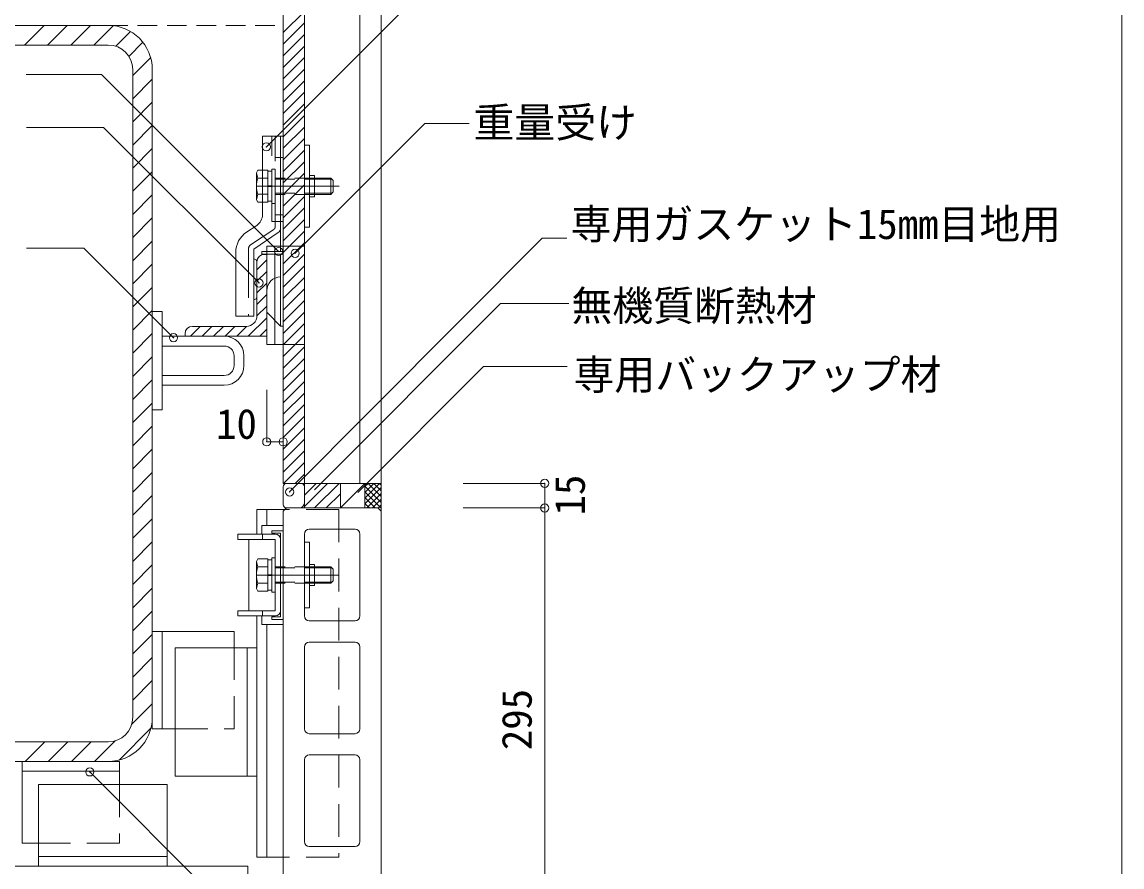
# Model space of a CAD drawing. Units: millimetres, scale not verified. Extents: x -1987 to 1973, y -1442 to 1366.
# Drawn here: x 1301 to 1973, y 323 to 840 of the extents above; entities that cross this region are included whole.
import ezdxf
from ezdxf.enums import TextEntityAlignment as Align

# ---------------------------------------------------------------- set-up
doc = ezdxf.new("R2010")
doc.units = ezdxf.units.MM
doc.header["$LTSCALE"] = 10
doc.header["$PDMODE"] = 32
doc.header["$PDSIZE"] = 5
for name, pattern in [('CHAIN1', [8, 5, -1, 1, -1]), ('DASHED1', [1.8, 1.2, -0.6]), ('DASHED2', [3, 2, -1]), ('DASHED3', [4, 3, -1])]:
    doc.linetypes.add(name, pattern=pattern)
for name, color, linetype, lineweight in [('0-0_メ__ス', 2, 'Continuous', 18), ('0-1_躯体', 7, 'Continuous', 18), ('0-2_金物', 2, 'Continuous', 18), ('0-3_鋼材', 3, 'Continuous', 18), ('0-4_その他部材', 7, 'Continuous', 18), ('0-9_部材名__寸法', 7, 'Continuous', 18), ('A-0', 6, 'Continuous', 18)]:
    doc.layers.add(name, color=color, linetype=linetype, lineweight=lineweight)
doc.styles.add('ＭＳ ゴシック', font='')
doc.styles.get('ＭＳ ゴシック').set_extended_font_data('MS Gothic')

msp = doc.modelspace()

# ---------------------------------------------------------------- linework, layer by layer
at = {"layer": '0-0_メ__ス'}
for p, q in [((1460.49, 987.97), (1460.49, 557.97)), ((1473.49, 987.97), (1473.49, 557.91)), ((1507.5, 987.97), (1507.5, 557.97)), ((1520.49, 987.97), (1520.49, 557.97)), ((1520.49, 557.97), (1460.49, 557.97)), ((1462.49, 542.97), (1460.49, 540.97)), ((1460.49, 540.97), (1460.49, 317.97)), ((1518.49, 542.97), (1462.34, 542.97)), ((1518.49, 542.97), (1520.49, 540.97)), ((1520.49, 540.97), (1520.49, 257.97)), ((1473.49, 526.97), (1473.49, 476.97)), ((1476.49, 529.97), (1504.49, 529.97)), ((1507.5, 526.97), (1507.5, 476.97)), ((1504.49, 473.97), (1476.49, 473.97)), ((1473.49, 407.97), (1473.49, 457.97)), ((1504.49, 460.97), (1476.49, 460.97)), ((1507.5, 407.97), (1507.5, 457.97)), ((1476.49, 404.97), (1504.49, 404.97)), ((1504.49, 391.97), (1476.49, 391.97)), ((1473.49, 338.97), (1473.49, 388.97)), ((1507.5, 338.97), (1507.5, 388.97)), ((1476.49, 335.97), (1504.49, 335.97))]:
    msp.add_line(p, q, dxfattribs=at)
at = {"layer": '0-0_メ__ス', "color": 7}
msp.add_line((1473.49, 563.7), (1467.76, 557.97), dxfattribs=at)
at = {"layer": '0-0_メ__ス'}
for centre, start, end in [((1476.49, 526.97), 90, 180), ((1504.49, 526.97), 0, 90), ((1476.49, 476.97), 180, 270), ((1504.49, 476.97), 270, 0), ((1476.49, 457.97), 90, 180), ((1504.49, 457.97), 0, 90), ((1476.49, 407.97), 180, 270), ((1504.49, 407.97), 270, 0), ((1476.49, 388.97), 90, 180), ((1504.49, 388.97), 0, 90), ((1476.49, 338.97), 180, 270), ((1504.49, 338.97), 270, 0)]:
    msp.add_arc(centre, 3, start, end, dxfattribs=at)
at = {"layer": '0-1_躯体', "color": 3}
for p, q in [((1353.49, 837.97), (957.49, 837.97)), ((1353.49, 825.97), (957.49, 825.97)), ((1368.49, 414.97), (1368.49, 810.97)), ((1380.49, 414.97), (1380.49, 810.97)), ((1380.49, 662.97), (1380.49, 602.97)), ((957.49, 399.97), (1353.49, 399.97)), ((957.49, 387.97), (1353.49, 387.97))]:
    msp.add_line(p, q, dxfattribs=at)
at = {"layer": '0-1_躯体'}
for p, q in [((1302.36, 825.97), (1314.36, 837.97)), ((1316.51, 825.97), (1328.51, 837.97)), ((1330.65, 825.97), (1342.65, 837.97)), ((1344.79, 825.97), (1356.61, 837.79)), ((1358.18, 825.22), (1367.2, 834.23)), ((1366.14, 819.03), (1374.74, 827.63)), ((1368.49, 807.24), (1379.5, 818.24)), ((1368.49, 793.1), (1380.49, 805.1)), ((1368.49, 778.96), (1380.49, 790.96)), ((1368.49, 764.82), (1380.49, 776.82)), ((1368.49, 750.68), (1380.49, 762.68)), ((1368.49, 736.53), (1380.49, 748.53)), ((1368.49, 722.39), (1380.49, 734.39)), ((1368.49, 708.25), (1380.49, 720.25)), ((1368.49, 694.11), (1380.49, 706.11)), ((1368.49, 679.96), (1380.49, 691.96)), ((1368.49, 665.82), (1380.49, 677.82)), ((1368.49, 651.68), (1380.49, 663.68)), ((1368.49, 637.54), (1380.49, 649.54)), ((1368.49, 623.4), (1380.49, 635.4)), ((1368.49, 609.25), (1380.49, 621.25)), ((1368.49, 595.11), (1380.49, 607.11)), ((1368.49, 580.97), (1380.49, 592.97)), ((1368.49, 566.83), (1380.49, 578.83)), ((1368.49, 552.69), (1380.49, 564.69)), ((1368.49, 538.54), (1380.49, 550.54)), ((1368.49, 524.4), (1380.49, 536.4)), ((1368.49, 510.26), (1380.49, 522.26)), ((1368.49, 496.12), (1380.49, 508.12)), ((1368.49, 481.98), (1380.49, 493.98)), ((1368.49, 467.83), (1380.49, 479.83)), ((1368.49, 453.69), (1380.49, 465.69)), ((1368.49, 439.55), (1380.49, 451.55)), ((1368.49, 425.41), (1380.49, 437.41)), ((1367.85, 410.62), (1380.49, 423.26)), ((1360.18, 388.81), (1379.65, 408.28)), ((1302.77, 387.97), (1314.77, 399.97)), ((1316.91, 387.97), (1328.91, 399.97)), ((1331.05, 387.97), (1343.05, 399.97)), ((1345.2, 387.97), (1357.84, 400.61))]:
    msp.add_line(p, q, dxfattribs=at)
at = {"layer": '0-1_躯体', "color": 3}
for centre, radius, start, end in [((1353.49, 810.97), 27, 0, 90), ((1353.49, 810.97), 15, 0, 90), ((1353.49, 414.97), 27, 270, 0), ((1353.49, 414.97), 15, 270, 0)]:
    msp.add_arc(centre, radius, start, end, dxfattribs=at)
at = {"layer": '0-2_金物'}
for p, q in [((1447.9, 722.33), (1447.9, 770.17)), ((1447.9, 770.17), (1458.9, 770.17)), ((1453.49, 770.17), (1460.49, 770.17)), ((1458.9, 713.77), (1458.9, 770.17)), ((1460.49, 654.17), (1460.49, 770.17)), ((1473.5, 714.67), (1473.5, 764.67)), ((1473.5, 764.67), (1476.7, 764.67)), ((1476.7, 714.67), (1476.7, 764.67)), ((1444.19, 747.92), (1445.1, 749.48)), ((1445.02, 744.57), (1444.19, 747.92)), ((1444.19, 747.92), (1444.19, 731.42)), ((1445.1, 749.48), (1447.9, 749.48)), ((1445.02, 744.57), (1447.9, 744.57)), ((1476.7, 746.17), (1479.7, 746.17)), ((1479.7, 733.17), (1479.7, 746.17)), ((1489.69, 744.67), (1479.7, 744.67)), ((1479.7, 743.97), (1490.39, 743.97)), ((1489.69, 744.67), (1489.69, 734.67)), ((1491.19, 743.17), (1489.69, 744.67)), ((1491.19, 743.17), (1491.19, 736.17)), ((1445.02, 734.76), (1444.19, 731.42)), ((1445.02, 734.76), (1447.9, 734.76)), ((1479.7, 735.37), (1490.39, 735.37)), ((1489.69, 734.67), (1479.7, 734.67)), ((1491.19, 736.17), (1489.69, 734.67)), ((1444.19, 731.42), (1445.1, 729.85)), ((1445.1, 729.85), (1447.9, 729.85)), ((1476.7, 733.17), (1479.7, 733.17)), ((1438.17, 711.57), (1444.33, 715.68)), ((1458.9, 699.77), (1458.9, 718.17)), ((1473.5, 714.67), (1476.7, 714.67)), ((1457.56, 711.28), (1442.5, 701.23)), ((1442.5, 660.17), (1442.5, 701.23)), ((1431.5, 699.09), (1431.5, 660.17)), ((1444.5, 693.17), (1444.5, 672.17)), ((1447.5, 698.17), (1460.49, 698.17)), ((1458.9, 654.17), (1458.9, 698.17)), ((1450.49, 675.77), (1450.49, 662.57)), ((1431.5, 660.17), (1442.5, 660.17)), ((1458.9, 654.17), (1450.49, 662.57)), ((1458.9, 654.17), (1460.49, 654.17)), ((1447.49, 532.22), (1460.49, 532.22)), ((1447.49, 532.22), (1447.49, 526.97)), ((1460.49, 532.22), (1460.49, 471.72)), ((1455.69, 526.97), (1432.89, 526.97)), ((1432.89, 523.77), (1432.89, 526.97)), ((1447.89, 523.77), (1447.89, 526.97)), ((1453.49, 529.07), (1460.49, 529.07)), ((1453.49, 529.07), (1453.49, 527.47)), ((1453.49, 527.47), (1458.89, 527.47)), ((1458.89, 527.47), (1458.89, 476.47)), ((1460.49, 529.07), (1460.49, 474.87)), ((1432.89, 523.77), (1455.69, 523.77)), ((1439.49, 523.77), (1439.49, 480.17)), ((1455.69, 480.17), (1455.69, 523.77)), ((1458.89, 523.77), (1458.89, 480.17)), ((1473.49, 521.97), (1476.69, 521.97)), ((1473.49, 481.97), (1473.49, 521.97)), ((1476.69, 481.97), (1476.69, 521.97)), ((1451.19, 511.78), (1451.19, 492.15)), ((1453.69, 512.47), (1455.69, 512.47)), ((1453.69, 512.47), (1453.69, 491.47)), ((1455.69, 512.47), (1455.69, 491.47)), ((1445.02, 506.87), (1444.19, 510.22)), ((1444.19, 510.22), (1444.19, 493.72)), ((1445.02, 506.87), (1451.19, 506.87)), ((1451.19, 511.17), (1453.69, 511.17)), ((1451.19, 511.17), (1451.19, 492.77)), ((1476.69, 508.47), (1479.69, 508.47)), ((1479.69, 495.47), (1479.69, 508.47)), ((1489.69, 506.97), (1479.69, 506.97)), ((1479.69, 506.27), (1490.39, 506.27)), ((1489.69, 506.97), (1489.69, 496.97)), ((1491.19, 505.47), (1489.69, 506.97)), ((1491.19, 505.47), (1491.19, 498.47)), ((1451.19, 502.17), (1453.69, 502.17)), ((1451.19, 501.77), (1453.69, 501.77)), ((1491.19, 498.47), (1489.69, 496.97)), ((1445.02, 497.06), (1444.19, 493.72)), ((1444.19, 493.72), (1445.1, 492.15)), ((1445.02, 497.06), (1451.19, 497.06)), ((1445.1, 492.15), (1451.19, 492.15)), ((1451.19, 492.77), (1453.69, 492.77)), ((1453.69, 491.47), (1455.69, 491.47)), ((1476.69, 495.47), (1479.69, 495.47)), ((1479.69, 497.67), (1490.39, 497.67)), ((1489.69, 496.97), (1479.69, 496.97)), ((1432.89, 480.17), (1455.69, 480.17)), ((1432.89, 476.97), (1432.89, 480.17)), ((1447.89, 476.97), (1447.89, 480.17)), ((1473.49, 481.97), (1476.69, 481.97)), ((1455.69, 476.97), (1432.89, 476.97)), ((1447.49, 476.97), (1447.49, 471.72)), ((1447.49, 471.72), (1460.49, 471.72)), ((1453.49, 476.47), (1458.89, 476.47)), ((1453.49, 476.47), (1453.49, 474.87)), ((1453.49, 474.87), (1460.49, 474.87))]:
    msp.add_line(p, q, dxfattribs=at)
at = {"layer": '0-2_金物', "linetype": 'DASHED3'}
for p, q in [((1453.49, 718.17), (1453.49, 770.17)), ((1455.7, 714.95), (1455.7, 770.17)), ((1458.9, 722.17), (1458.9, 770.17)), ((1455.7, 757.17), (1458.9, 757.17)), ((1458.9, 757.17), (1460.49, 757.17)), ((1447.9, 749.48), (1451.2, 749.48)), ((1451.2, 749.48), (1451.2, 729.85)), ((1451.2, 748.87), (1453.69, 748.87)), ((1451.2, 748.87), (1451.2, 730.47)), ((1453.69, 750.17), (1455.7, 750.17)), ((1453.69, 750.17), (1453.69, 729.17)), ((1455.7, 750.17), (1455.7, 729.17)), ((1447.9, 744.57), (1451.2, 744.57)), ((1447.9, 734.76), (1451.2, 734.76)), ((1451.2, 739.87), (1453.69, 739.87)), ((1451.2, 739.47), (1453.69, 739.47)), ((1447.9, 729.85), (1451.2, 729.85)), ((1451.2, 730.47), (1453.69, 730.47)), ((1453.69, 729.17), (1455.7, 729.17)), ((1455.7, 722.17), (1458.9, 722.17)), ((1458.9, 722.17), (1460.49, 722.17)), ((1458.9, 718.17), (1458.9, 722.17)), ((1440.63, 703.84), (1454.8, 713.28)), ((1453.49, 718.17), (1460.49, 718.17)), ((1439.3, 701.34), (1439.3, 660.17))]:
    msp.add_line(p, q, dxfattribs=at)
at = {"layer": '0-2_金物', "color": 7}
msp.add_line((1473.49, 747.55), (1460.49, 734.55), dxfattribs=at)
at = {"layer": '0-2_金物', "linetype": 'DASHED1'}
for p, q in [((1479.7, 744.67), (1455.7, 744.67)), ((1455.7, 743.97), (1479.7, 743.97)), ((1455.7, 735.37), (1479.7, 735.37)), ((1479.7, 734.67), (1455.7, 734.67)), ((1479.69, 506.97), (1455.69, 506.97)), ((1455.69, 506.27), (1479.69, 506.27)), ((1455.69, 497.67), (1479.69, 497.67)), ((1479.69, 496.97), (1455.69, 496.97))]:
    msp.add_line(p, q, dxfattribs=at)
at = {"layer": '0-2_金物', "linetype": 'CHAIN1'}
for p, q in [((1494.69, 739.67), (1439.44, 739.67)), ((1494.69, 501.97), (1439.44, 501.97))]:
    msp.add_line(p, q, dxfattribs=at)
at = {"layer": '0-2_金物', "color": 3}
msp.add_line((1450.49, 526.97), (1450.49, 526.97), dxfattribs=at)
at = {"layer": '0-2_金物'}
for points in [[(1447.5, 698.17), (1447.5, 699.77), (1460.49, 699.77)], [(1444.19, 510.22), (1445.1, 511.78), (1451.19, 511.78)]]:
    msp.add_lwpolyline(points, dxfattribs=at)
for centre, radius, start, end in [((1459.19, 739.67), 15, 160.90353, 199.09712), ((1439.89, 722.33), 8, 303.69005, 359.99998), ((1455.89, 713.77), 3, 303.69005, 359.99998), ((1446.49, 699.09), 15, 123.69005, 179.99998), ((1442.5, 693.17), 2, 0, 90), ((1458.9, 675.77), 8.4, 90, 180), ((1442.5, 672.17), 2, 270, 0), ((1455.69, 523.77), 3.2, 0, 90), ((1459.19, 501.97), 15, 160.90353, 199.09712), ((1455.69, 480.17), 3.2, 270, 0)]:
    msp.add_arc(centre, radius, start, end, dxfattribs=at)
at = {"layer": '0-2_金物', "linetype": 'DASHED3'}
for centre, radius, start, end in [((1453.7, 714.95), 2, 303.69005, 359.99998), ((1442.29, 701.34), 3, 123.69005, 179.99998)]:
    msp.add_arc(centre, radius, start, end, dxfattribs=at)
at = {"layer": '0-3_鋼材', "color": 7}
for p, q in [((1450.49, 702.97), (1460.49, 702.97)), ((1455.49, 702.97), (1455.49, 642.97)), ((1444.5, 688.61), (1450.49, 694.61)), ((1444.5, 681.54), (1450.49, 687.54)), ((1444.5, 674.47), (1450.49, 680.47)), ((1444.5, 667.4), (1450.49, 673.4)), ((1444.49, 660.33), (1450.49, 666.33)), ((1439.2, 647.97), (1450.49, 659.26)), ((1403.85, 647.97), (1409.85, 653.97)), ((1410.92, 647.97), (1416.92, 653.97)), ((1417.99, 647.97), (1423.99, 653.97)), ((1425.06, 647.97), (1431.06, 653.97)), ((1432.13, 647.97), (1438.13, 653.97)), ((1446.27, 647.97), (1450.49, 652.19))]:
    msp.add_line(p, q, dxfattribs=at)
at = {"layer": '0-3_鋼材'}
for p, q in [((1444.5, 693.47), (1444.5, 660.33)), ((1448.99, 697.97), (1450.49, 697.97)), ((1450.49, 697.97), (1450.49, 647.97)), ((1386.5, 662.97), (1380.49, 662.97)), ((1386.5, 662.97), (1386.5, 602.97)), ((1405, 653.97), (1438, 653.97)), ((1424.5, 647.97), (1386.5, 647.97)), ((1400.5, 649.47), (1400.5, 647.97)), ((1450.49, 647.97), (1400.5, 647.97)), ((1424.5, 641.97), (1386.5, 641.97)), ((1430.5, 629.97), (1430.5, 635.97)), ((1436.49, 629.97), (1436.49, 635.97)), ((1424.5, 623.97), (1386.5, 623.97)), ((1424.5, 617.97), (1386.5, 617.97)), ((1386.5, 602.97), (1380.49, 602.97)), ((1450.49, 541.97), (1450.49, 532.22)), ((1444.5, 476.97), (1444.5, 329.47)), ((1450.49, 471.72), (1450.49, 329.47)), ((1380.49, 467.47), (1380.49, 407.97)), ((1386.5, 407.97), (1386.5, 467.47)), ((1394.49, 457.47), (1394.49, 378.97)), ((1444.5, 457.47), (1394.49, 457.47)), ((1438.49, 457.47), (1438.49, 378.97)), ((1380.49, 407.97), (1394.49, 407.97)), ((1301, 337.97), (1301, 387.97)), ((1360.5, 387.97), (1301, 387.97)), ((1360.5, 387.97), (1360.5, 373.97)), ((1360.5, 381.97), (1301, 381.97)), ((1394.49, 378.97), (1444.5, 378.97)), ((1310.99, 373.97), (1389.49, 373.97)), ((1310.99, 323.97), (1310.99, 373.97)), ((1389.49, 373.97), (1389.49, 323.97)), ((1310.99, 337.97), (1301, 337.97)), ((1310.99, 329.97), (1389.49, 329.97)), ((1291.5, 323.97), (1438.99, 323.97)), ((1438.99, 307.97), (1438.99, 323.97)), ((1460.49, 329.47), (1444.5, 329.47))]:
    msp.add_line(p, q, dxfattribs=at)
at = {"layer": '0-3_鋼材', "color": 7, "linetype": 'DASHED2'}
msp.add_line((1460.49, 642.97), (1473.49, 642.97), dxfattribs=at)
at = {"layer": '0-3_鋼材', "linetype": 'DASHED2'}
for p, q in [((1494.49, 541.97), (1461.49, 541.97)), ((1494.49, 541.97), (1494.49, 329.47)), ((1360.5, 373.97), (1360.5, 337.97)), ((1360.5, 337.97), (1310.99, 337.97)), ((1494.49, 329.47), (1460.49, 329.47))]:
    msp.add_line(p, q, dxfattribs=at)
at = {"layer": '0-3_鋼材', "color": 7}
msp.add_lwpolyline([(1450.49, 702.97), (1450.49, 642.97), (1460.49, 642.97)], dxfattribs=at)
at = {"layer": '0-3_鋼材', "color": 7, "linetype": 'DASHED2'}
msp.add_lwpolyline([(1460.49, 702.97), (1473.49, 702.97), (1473.49, 642.97)], dxfattribs=at)
at = {"layer": '0-3_鋼材'}
for points in [[(1461.49, 541.97), (1444.5, 541.97), (1444.5, 526.97)], [(1430.5, 457.47), (1430.5, 467.47), (1380.49, 467.47)]]:
    msp.add_lwpolyline(points, dxfattribs=at)
at = {"layer": '0-3_鋼材', "linetype": 'DASHED2'}
msp.add_lwpolyline([(1394.49, 407.97), (1430.5, 407.97), (1430.5, 457.47)], dxfattribs=at)
at = {"layer": '0-3_鋼材'}
for centre, radius, start, end in [((1448.99, 693.47), 4.5, 90, 180), ((1438, 660.47), 6.5, 270, 0), ((1405, 649.47), 4.5, 90, 180), ((1424.5, 635.97), 12, 0, 90), ((1424.5, 635.97), 6, 0, 90), ((1424.5, 629.97), 6, 270, 0), ((1424.5, 629.97), 12, 270, 0)]:
    msp.add_arc(centre, radius, start, end, dxfattribs=at)
at = {"layer": '0-4_その他部材'}
for p, q in [((1473.49, 846.54), (1460.49, 833.54)), ((1473.49, 839.47), (1460.49, 826.47)), ((1473.49, 832.4), (1460.49, 819.4)), ((1473.49, 825.33), (1460.49, 812.33)), ((1473.49, 818.26), (1460.49, 805.26)), ((1473.49, 811.19), (1460.49, 798.19)), ((1473.49, 804.12), (1460.49, 791.12)), ((1473.49, 797.05), (1460.49, 784.05)), ((1473.49, 789.98), (1460.49, 776.98)), ((1473.49, 782.91), (1460.49, 769.9)), ((1473.49, 775.83), (1460.49, 762.83)), ((1473.49, 768.76), (1460.49, 755.76)), ((1473.49, 761.69), (1460.49, 748.69)), ((1473.49, 754.62), (1460.49, 741.62)), ((1473.49, 740.48), (1460.49, 727.48)), ((1473.49, 733.41), (1460.49, 720.41)), ((1473.49, 726.34), (1460.49, 713.34)), ((1473.49, 719.27), (1460.49, 706.26)), ((1473.49, 712.19), (1460.49, 699.19)), ((1473.49, 705.12), (1460.49, 692.12)), ((1473.49, 698.05), (1460.49, 685.05)), ((1473.49, 690.98), (1460.49, 677.98)), ((1473.49, 683.91), (1460.49, 670.91)), ((1473.49, 676.84), (1460.49, 663.84)), ((1473.49, 669.77), (1460.49, 656.77)), ((1473.49, 662.7), (1460.49, 649.7)), ((1473.49, 655.63), (1460.49, 642.62)), ((1473.49, 648.55), (1460.49, 635.55)), ((1473.49, 641.48), (1460.49, 628.48)), ((1473.49, 634.41), (1460.49, 621.41)), ((1473.49, 627.34), (1460.49, 614.34)), ((1473.49, 620.27), (1460.49, 607.27)), ((1473.49, 613.2), (1460.49, 600.2)), ((1473.49, 606.13), (1460.49, 593.13)), ((1473.49, 599.06), (1460.49, 586.06)), ((1473.49, 591.99), (1460.49, 578.99)), ((1473.49, 584.92), (1460.49, 571.91)), ((1473.49, 577.84), (1460.49, 564.84)), ((1473.49, 570.77), (1460.69, 557.97)), ((1460.49, 555.97), (1460.49, 544.97)), ((1471.49, 557.97), (1462.49, 557.97)), ((1473.49, 557.91), (1473.55, 557.97)), ((1473.49, 543.77), (1487.69, 557.97)), ((1473.49, 550.84), (1480.62, 557.97)), ((1473.49, 557.91), (1473.49, 542.97)), ((1473.49, 545.97), (1473.49, 555.97)), ((1479.77, 542.97), (1494.77, 557.97)), ((1486.84, 542.97), (1495.5, 551.62)), ((1500.5, 557.97), (1490.5, 557.97)), ((1495.5, 557.97), (1495.5, 542.97)), ((1510.49, 557.97), (1510.49, 542.97)), ((1520.49, 557.97), (1510.49, 557.97)), ((1520.49, 557.97), (1520.49, 540.97)), ((1470.49, 542.97), (1462.49, 542.97)), ((1470.49, 542.97), (1462.49, 542.97)), ((1466.9, 542.97), (1466.9, 542.97)), ((1473.49, 542.97), (1500.5, 542.97)), ((1490.5, 542.97), (1500.5, 542.97)), ((1500.5, 542.97), (1510.49, 542.97)), ((1510.49, 542.97), (1518.49, 542.97))]:
    msp.add_line(p, q, dxfattribs=at)
at = {"layer": '0-4_その他部材', "linetype": 'DASHED1'}
msp.add_line((1353.49, 837.97), (1460.49, 837.97), dxfattribs=at)
at = {"layer": '0-4_その他部材', "color": 2}
for p, q in [((1462.49, 557.97), (1464.42, 557.97)), ((1462.49, 542.97), (1470.49, 542.97))]:
    msp.add_line(p, q, dxfattribs=at)
at = {"layer": '0-4_その他部材', "lineweight": 9}
msp.add_line((1495.5, 542.97), (1510.49, 557.97), dxfattribs=at)
at = {"layer": '0-4_その他部材', "color": 4}
for p, q in [((1510.49, 552.48), (1515.98, 557.97)), ((1510.49, 556.02), (1512.44, 557.97)), ((1510.49, 548.95), (1519.51, 557.97)), ((1510.49, 556.34), (1520.49, 546.34)), ((1510.49, 545.41), (1520.49, 555.41)), ((1510.49, 552.81), (1520.49, 542.81)), ((1511.59, 542.97), (1520.49, 551.88)), ((1512.41, 557.97), (1520.49, 549.88)), ((1515.94, 557.97), (1520.49, 553.42)), ((1519.48, 557.97), (1520.49, 556.95)), ((1510.49, 549.27), (1516.8, 542.97)), ((1510.49, 545.74), (1513.27, 542.97)), ((1515.12, 542.97), (1520.49, 548.34)), ((1518.58, 542.89), (1520.49, 544.8)), ((1520.34, 541.12), (1520.49, 541.27))]:
    msp.add_line(p, q, dxfattribs=at)
at = {"layer": '0-4_その他部材'}
msp.add_lwpolyline([(1510.49, 557.97), (1500.5, 557.97), (1473.49, 557.97)], dxfattribs=at)
for centre, radius, start, end in [((1462.49, 555.97), 2, 90, 180), ((1471.49, 555.97), 2, 0, 90), ((1462.49, 544.97), 2, 180, 270), ((1470.49, 545.97), 3, 270, 0)]:
    msp.add_arc(centre, radius, start, end, dxfattribs=at)
at = {"layer": '0-4_その他部材', "color": 2}
msp.add_arc((1470.49, 545.97), 3, 270, 0, dxfattribs=at)
at = {"layer": '0-9_部材名__寸法'}
for p, q in [((1450.28, 763.7), (1553.29, 866.72)), ((1349.49, 808.03), (1303.44, 808.03)), ((1457.74, 699.78), (1349.49, 808.03)), ((1350.68, 775.6), (1303.49, 775.6)), ((1445.78, 680.5), (1350.68, 775.6)), ((1467.83, 698.64), (1547.09, 777.91)), ((1574.26, 777.91), (1547.09, 777.91)), ((1464.47, 552.76), (1618.87, 707.8)), ((1618.87, 707.8), (1634.01, 707.8)), ((1338.65, 701.88), (1303.49, 701.88)), ((1393.49, 647.04), (1338.65, 701.88)), ((1479.59, 553.97), (1593.5, 667.88)), ((1593.5, 667.88), (1635.28, 667.88)), ((1506.21, 552.49), (1583.08, 629.37)), ((1583.08, 629.37), (1634.19, 629.37)), ((1450.49, 615.18), (1450.49, 583.4)), ((1450.49, 583.4), (1460.49, 583.4)), ((1570.5, 557.97), (1620.49, 557.97)), ((1620.49, 557.97), (1620.49, 247.97)), ((1570.5, 542.97), (1620.49, 542.97)), ((1342.29, 381.6), (1555.15, 168.74))]:
    msp.add_line(p, q, dxfattribs=at)
for p in [(1450.28, 763.7), (1457.74, 699.78), (1467.83, 698.64), (1445.78, 680.5), (1393.49, 647.04), (1450.49, 583.4), (1460.49, 583.4), (1620.49, 557.97), (1464.47, 552.76), (1620.49, 542.97), (1342.29, 381.6)]:
    msp.add_point(p, dxfattribs=at)
at = {"layer": 'A-0'}
msp.add_line((1973.48, 1365.6), (1973.48, -1442.32), dxfattribs=at)

# ---------------------------------------------------------------- texts
at = {"layer": '0-9_部材名__寸法', "style": 'ＭＳ ゴシック'}
for s, p in [('重量受け', (1576.89, 763.94)), ('専用ガスケット15mm目地用', (1636.35, 701.86)), ('無機質断熱材', (1636.76, 651.94)), ('専用バックアップ材', (1638.03, 609.83)), ('10', (1419.53, 579.72))]:
    msp.add_text(s, height=18.33, dxfattribs=at).set_placement(p, align=Align.BOTTOM_LEFT)
for s, p in [('15', (1650.52, 538.37)), ('295', (1618.02, 394.9))]:
    msp.add_text(s, height=18.33, rotation=90, dxfattribs=at).set_placement(p, align=Align.BOTTOM_LEFT)

doc.saveas('drawing.dxf')
